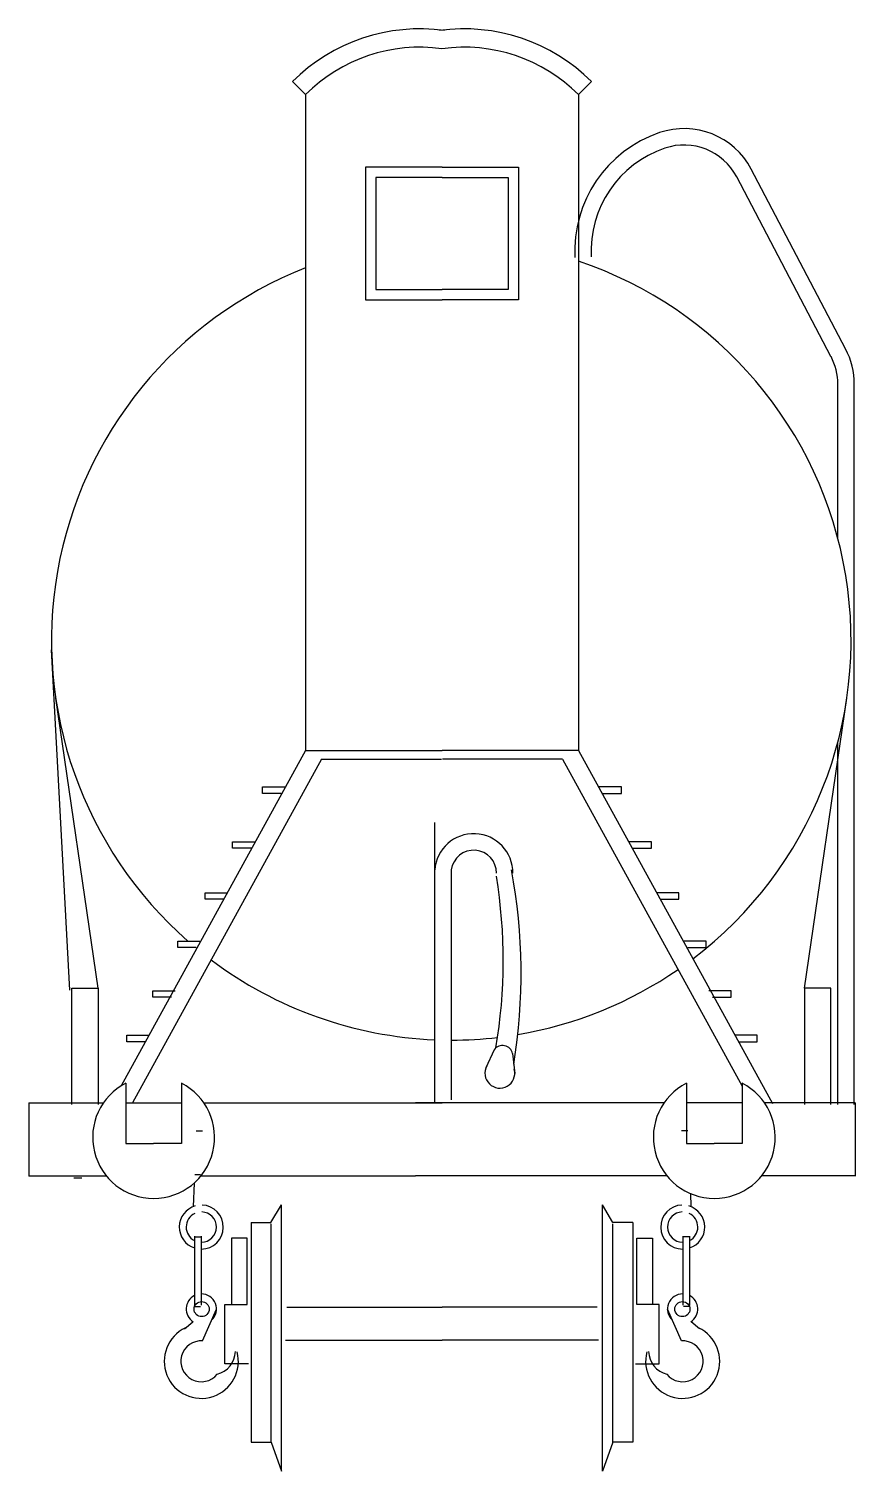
# Model space of a CAD drawing. Extents: x -1.28 to 1.27, y -0.09 to 4.36.
import ezdxf

# ---------------------------------------------------------------- set-up
doc = ezdxf.new("R2010")
doc.units = 0
doc.linetypes.add('CONTINUA', pattern=[0])
doc.layers.get('0').update_dxf_attribs({"linetype": 'CONTINUA'})

msp = doc.modelspace()

# ---------------------------------------------------------------- linework, layer by layer
at = {"color": 0}
for p, q in [((-0.4681, 4.1957), (-0.4282, 4.1557)), ((0.4529, 4.1957), (0.413, 4.1557)), ((-0.4282, 4.1557), (-0.4282, 2.1348)), ((0.413, 4.1557), (0.413, 2.1348)), ((-0.2432, 3.9322), (-0.2432, 3.5236)), ((-0.0076, 3.9322), (-0.2432, 3.9322)), ((-0.0076, 3.9322), (0.228, 3.9322)), ((0.228, 3.9322), (0.228, 3.5236)), ((1.236, 3.372), (0.9454, 3.9255)), ((-0.2113, 3.9004), (-0.2113, 3.5554)), ((-0.0076, 3.9004), (-0.2113, 3.9004)), ((-0.0076, 3.9004), (0.1961, 3.9004)), ((0.1961, 3.9004), (0.1961, 3.5554)), ((1.1911, 3.3485), (0.9005, 3.9019)), ((-0.2113, 3.5554), (-0.0076, 3.5554)), ((0.1961, 3.5554), (-0.0076, 3.5554)), ((-0.2432, 3.5236), (-0.0076, 3.5236)), ((0.228, 3.5236), (-0.0076, 3.5236)), ((1.2122, 2.7886), (1.2122, 3.2632)), ((1.2629, 1.0439), (1.2629, 3.2632)), ((-1.154, 1.3967), (-1.2105, 2.4453)), ((-1.0672, 1.4022), (-1.1979, 2.2961)), ((1.1092, 1.4022), (1.2399, 2.2961)), ((-0.4282, 2.1348), (-0.9967, 1.1013)), ((-0.4282, 2.1348), (-0.0076, 2.1348)), ((0.413, 2.1348), (-0.0076, 2.1348)), ((0.413, 2.1348), (1.0113, 1.0471)), ((1.2122, 1.0439), (1.2122, 2.1601)), ((-0.3787, 2.1076), (-0.9609, 1.049)), ((-0.3787, 2.1076), (-0.009, 2.1076)), ((0.3635, 2.1076), (-0.0062, 2.1076)), ((0.3635, 2.1076), (0.9174, 1.1004)), ((-0.5604, 2.0025), (-0.5604, 2.0226)), ((-0.5604, 2.0226), (-0.4922, 2.0226)), ((-0.5033, 2.0025), (-0.5604, 2.0025)), ((0.5452, 2.0226), (0.477, 2.0226)), ((0.4881, 2.0025), (0.5452, 2.0025)), ((0.5452, 2.0025), (0.5452, 2.0226)), ((-0.0295, 1.0495), (-0.0295, 1.9131)), ((-0.6529, 1.8334), (-0.6529, 1.8535)), ((-0.6529, 1.8535), (-0.5848, 1.8535)), ((-0.5959, 1.8334), (-0.6529, 1.8334)), ((0.6377, 1.8535), (0.5696, 1.8535)), ((0.5806, 1.8334), (0.6377, 1.8334)), ((0.6377, 1.8334), (0.6377, 1.8535)), ((0.021, 1.7666), (0.021, 1.0579)), ((-0.7374, 1.6763), (-0.7374, 1.6964)), ((-0.7374, 1.6964), (-0.6693, 1.6964)), ((0.7222, 1.6964), (0.6541, 1.6964)), ((0.7222, 1.6763), (0.7222, 1.6964)), ((-0.6804, 1.6763), (-0.7374, 1.6763)), ((0.6652, 1.6763), (0.7222, 1.6763)), ((-0.822, 1.5273), (-0.822, 1.5474)), ((-0.822, 1.5474), (-0.7538, 1.5474)), ((-0.7649, 1.5273), (-0.822, 1.5273)), ((0.8067, 1.5474), (0.7386, 1.5474)), ((0.7497, 1.5273), (0.8067, 1.5273)), ((0.8067, 1.5273), (0.8067, 1.5474)), ((-1.1486, 1.4022), (-1.0672, 1.4022)), ((-1.1486, 1.0436), (-1.1486, 1.4022)), ((-1.0672, 1.4022), (-1.0672, 1.0436)), ((-0.8984, 1.3743), (-0.8984, 1.3944)), ((-0.8984, 1.3944), (-0.8303, 1.3944)), ((0.8832, 1.3944), (0.8151, 1.3944)), ((0.8832, 1.3743), (0.8832, 1.3944)), ((1.1907, 1.4022), (1.1092, 1.4022)), ((1.1092, 1.4022), (1.1092, 1.0436)), ((1.1907, 1.0436), (1.1907, 1.4022)), ((-0.8413, 1.3743), (-0.8984, 1.3743)), ((0.8261, 1.3743), (0.8832, 1.3743)), ((-0.9789, 1.2575), (-0.9108, 1.2575)), ((-0.9789, 1.2373), (-0.9789, 1.2575)), ((0.9637, 1.2575), (0.8955, 1.2575)), ((0.9637, 1.2373), (0.9637, 1.2575)), ((-0.9218, 1.2373), (-0.9789, 1.2373)), ((0.1531, 1.2127), (0.1276, 1.1571)), ((0.2099, 1.2006), (0.2165, 1.1393)), ((0.9066, 1.2373), (0.9637, 1.2373)), ((-0.982, 1.1096), (-0.982, 0.9235)), ((-0.8103, 1.1096), (-0.8103, 0.9235)), ((0.7457, 1.1096), (0.7457, 0.9235)), ((0.9174, 1.1096), (0.9174, 0.9235)), ((-1.2808, 1.049), (-1.2808, 0.8236)), ((-1.2808, 1.049), (-1.051, 1.049)), ((-0.982, 1.049), (-0.8103, 1.049)), ((-0.7413, 1.049), (-0.0893, 1.049)), ((-0.0935, 1.049), (-0.0076, 1.049)), ((0.6768, 1.049), (-0.0893, 1.049)), ((0.0782, 1.049), (-0.0076, 1.049)), ((0.9174, 1.049), (0.7457, 1.049)), ((1.2656, 1.049), (0.9864, 1.049)), ((1.2656, 1.049), (1.2656, 0.8236)), ((-0.7654, 0.9632), (-0.7456, 0.9632)), ((0.7502, 0.9632), (0.7304, 0.9632)), ((-0.982, 0.9235), (-0.8962, 0.9235)), ((-0.8103, 0.9235), (-0.8962, 0.9235)), ((0.7457, 0.9235), (0.8316, 0.9235)), ((0.9174, 0.9235), (0.8316, 0.9235)), ((-1.2808, 0.824), (-1.0421, 0.824)), ((-1.1175, 0.8168), (-1.1423, 0.8168)), ((-0.7716, 0.8017), (-0.7747, 0.7292)), ((-0.7694, 0.8284), (-0.7516, 0.8284)), ((-0.7503, 0.824), (-0.0893, 0.824)), ((0.6857, 0.824), (-0.0893, 0.824)), ((1.2656, 0.824), (0.9775, 0.824)), ((0.7578, 0.7696), (0.7595, 0.7292)), ((-0.5346, 0.6806), (-0.5018, 0.735)), ((-0.5018, -0.0857), (-0.5018, 0.735)), ((0.5193, 0.6806), (0.4866, 0.735)), ((0.4866, -0.0857), (0.4866, 0.735)), ((-0.5955, 0.6806), (-0.5346, 0.6806)), ((-0.5955, 0.6806), (-0.5955, 0.004)), ((-0.5344, 0.004), (-0.5344, 0.6766)), ((0.5192, 0.004), (0.5192, 0.6766)), ((0.5803, 0.6806), (0.5193, 0.6806)), ((0.5803, 0.6806), (0.5803, 0.004)), ((-0.7714, 0.6362), (-0.7496, 0.6362)), ((-0.7706, 0.6384), (-0.7706, 0.4257)), ((-0.7493, 0.6384), (-0.7493, 0.4257)), ((-0.6566, 0.6317), (-0.6566, 0.4279)), ((-0.6077, 0.6317), (-0.6566, 0.6317)), ((-0.6077, 0.4279), (-0.6077, 0.6317)), ((0.5925, 0.4279), (0.5925, 0.6317)), ((0.5925, 0.6317), (0.6414, 0.6317)), ((0.6414, 0.6317), (0.6414, 0.4279)), ((0.7341, 0.6384), (0.7341, 0.4257)), ((0.7561, 0.6362), (0.7344, 0.6362)), ((0.7553, 0.6384), (0.7553, 0.4257)), ((-0.7714, 0.4221), (-0.7516, 0.4221)), ((-0.7453, 0.3155), (-0.7027, 0.4136)), ((-0.677, 0.4279), (-0.6077, 0.4279)), ((-0.677, 0.2445), (-0.677, 0.4279)), ((-0.4855, 0.4197), (-0.0076, 0.4197)), ((0.4703, 0.4197), (-0.0076, 0.4197)), ((0.6618, 0.4279), (0.5925, 0.4279)), ((0.6618, 0.2445), (0.6618, 0.4279)), ((0.7301, 0.3155), (0.6875, 0.4136)), ((0.7561, 0.4221), (0.7363, 0.4221)), ((-0.8011, 0.3527), (-0.7753, 0.3745)), ((0.7859, 0.3527), (0.7601, 0.3745)), ((-0.4895, 0.3178), (-0.0076, 0.3178)), ((0.4743, 0.3178), (-0.0076, 0.3178)), ((-0.6036, 0.2445), (-0.677, 0.2445)), ((0.5884, 0.2445), (0.6618, 0.2445)), ((-0.5955, 0.004), (-0.5344, 0.004)), ((-0.5344, 0.004), (-0.5018, -0.0857)), ((0.5192, 0.004), (0.4866, -0.0857)), ((0.5803, 0.004), (0.5192, 0.004))]:
    msp.add_line(p, q, dxfattribs=at)
for centre in [(-0.7484, 0.4136), (0.7332, 0.4136)]:
    msp.add_circle(centre, 0.0233, dxfattribs=at)
for centre, radius, start, end in [((-0.0755, 3.8023), 0.5558, 82.1898, 134.954), ((0.0602, 3.8023), 0.5558, 45.046, 97.8102), ((-0.0755, 3.8023), 0.4993, 82.1898, 134.954), ((0.0602, 3.8023), 0.4993, 45.046, 97.8102), ((0.7381, 3.8167), 0.2342, 27.7042, 108.801), ((0.7868, 3.6734), 0.3855, 108.801, 182.9944), ((0.7381, 3.8167), 0.1835, 27.7042, 108.801), ((0.7868, 3.6734), 0.3348, 108.801, 182.9944), ((0.021, 2.4744), 1.2319, 111.3872, 228.8033), ((0.021, 2.4744), 1.2319, 307.2044, 71.4465), ((1.0287, 3.2632), 0.1835, 0, 27.7042), ((1.0287, 3.2632), 0.2342, 0, 27.7042), ((0.0902, 1.7581), 0.1204, 359.1576, 175.958), ((0.0903, 1.7577), 0.0698, 358.9074, 172.6575), ((-1.4261, 1.4878), 1.6073, 350.3499, 9.2836), ((-1.4923, 1.4475), 1.7284, 350.7013, 10.6403), ((0.021, 2.4744), 1.2319, 233.0944, 267.6506), ((0.021, 2.4744), 1.2319, 279.5709, 304.5549), ((0.021, 2.4744), 1.2319, 269.9998, 276.6468), ((0.1788, 1.194), 0.0318, 11.9881, 143.8865), ((0.1706, 1.1404), 0.046, 151.1815, 14.2877), ((-0.8962, 0.9425), 0.1879, 117.1817, 270), ((-0.8962, 0.9425), 0.1879, 270, 62.8183), ((0.8316, 0.9425), 0.1879, 117.1817, 270), ((0.8316, 0.9425), 0.1879, 270, 62.8183), ((-0.7493, 0.6663), 0.0678, 106.4727, 251.7748), ((-0.7493, 0.6663), 0.0678, 270, 88.2102), ((-0.7493, 0.6663), 0.0466, 270, 88.5189), ((0.7341, 0.6663), 0.0678, 91.7898, 270), ((0.7341, 0.6663), 0.0466, 91.4811, 270), ((0.7341, 0.6663), 0.0678, 288.2252, 73.5273), ((-0.7493, 0.6663), 0.0466, 115.7159, 242.9299), ((0.7341, 0.6663), 0.0466, 297.0701, 64.2841), ((-0.7493, 0.4136), 0.0466, 117.0701, 236.7554), ((-0.7493, 0.4136), 0.0466, 313.0021, 90), ((0.7341, 0.4136), 0.0466, 90, 226.9979), ((0.7341, 0.4136), 0.0466, 303.2446, 62.9299), ((-0.7493, 0.2527), 0.1142, 115.4321, 14.8764), ((0.7341, 0.2527), 0.1142, 165.1236, 64.5679), ((-0.7493, 0.2527), 0.063, 86.3574, 320.9159), ((0.7341, 0.2527), 0.063, 219.0841, 93.6426), ((-0.7182, 0.2848), 0.0738, 283.6829, 358.6108), ((0.703, 0.2848), 0.0738, 181.3892, 256.3171)]:
    msp.add_arc(centre, radius, start, end, dxfattribs=at)

doc.saveas('drawing.dxf')
